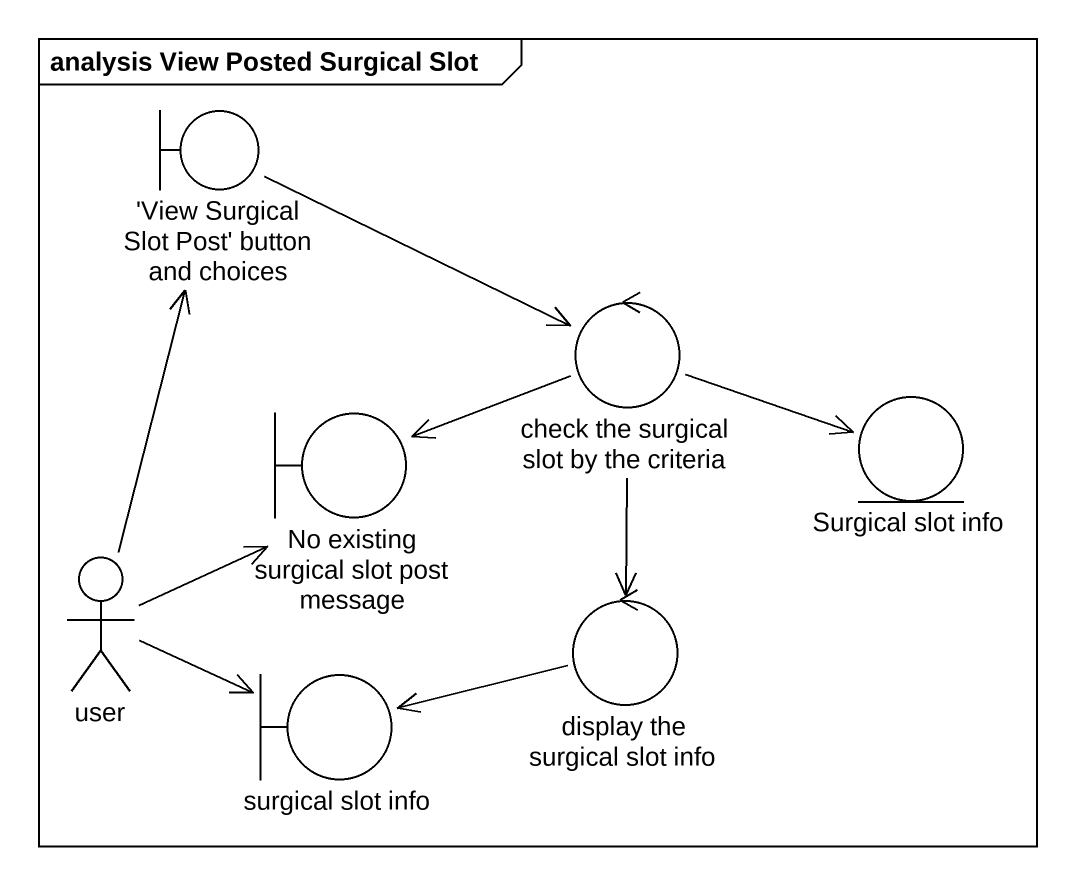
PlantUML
@startuml
mainframe analysis View Posted Surgical Slot
boundary "'View Surgical Slot Post' button and choices" as View_Surgical_Slot_Post
control "check the surgical slot by the criteria" as check_the_surgical_slot_by
boundary "No existing surgical slot post message" as No_existing_surgical_slot
entity "Surgical slot info" as Surgical_slot_info
actor user
control "display the surgical slot info" as display_the_surgical_slot
boundary "surgical slot info" as surgical_slot_info
View_Surgical_Slot_Post -right-> check_the_surgical_slot_by
check_the_surgical_slot_by -left-> No_existing_surgical_slot
check_the_surgical_slot_by -right-> Surgical_slot_info
check_the_surgical_slot_by --> display_the_surgical_slot
user -up-> View_Surgical_Slot_Post
user -right-> No_existing_surgical_slot
user -right-> surgical_slot_info
display_the_surgical_slot -left-> surgical_slot_info
@enduml
